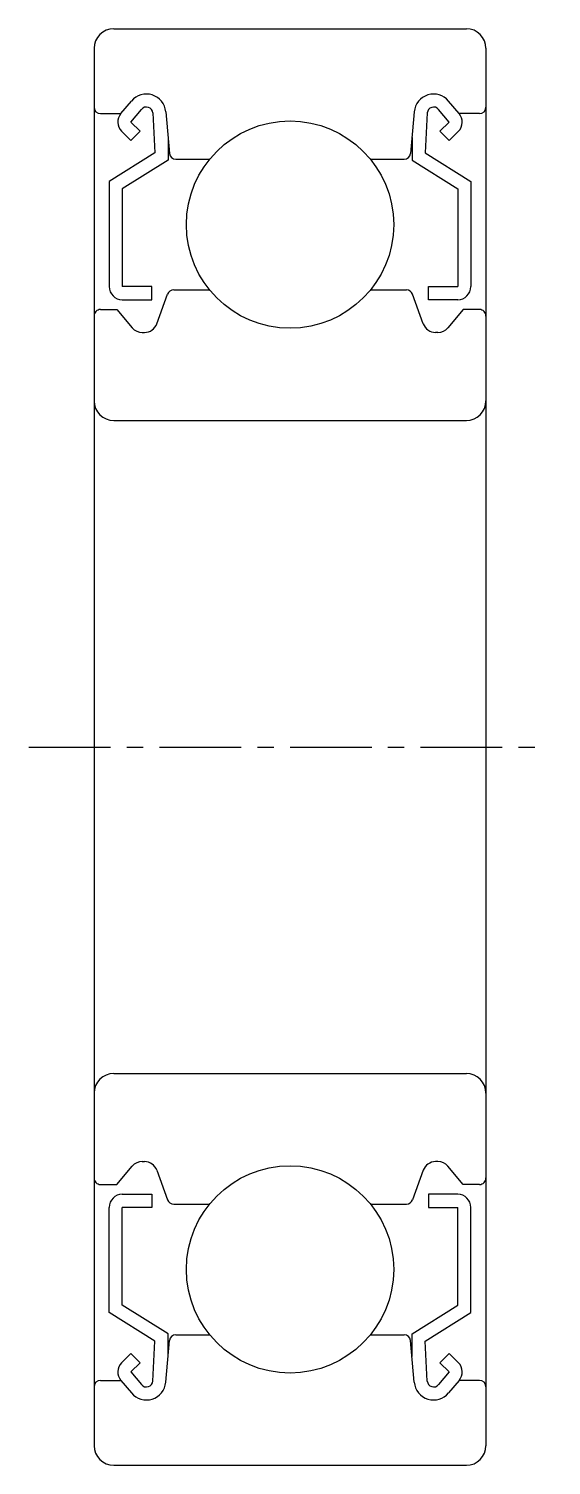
# Model space of a CAD drawing. Extents: x 79.4 to 152.3, y 97.6 to 155.6.
# Drawn here: x 144.34 to 152.34, y 133.58 to 155.58 of the extents above; entities outside this region: 2.
import ezdxf

# ---------------------------------------------------------------- set-up
doc = ezdxf.new("R2010")
doc.units = 0
doc.linetypes.add('CENTER', pattern=[2, 1.25, -0.25, 0.25, -0.25])
doc.layers.get('0').update_dxf_attribs({"linetype": 'CONTINUOUS'})
doc.layers.add('CENTER', color=1, linetype='CENTER')

msp = doc.modelspace()

# ---------------------------------------------------------------- linework, layer by layer
for p, q in [((145.642, 155.581), (151.042, 155.581)), ((145.342, 155.281), (145.342, 133.881)), ((151.342, 155.281), (151.342, 133.881)), ((145.752, 154.281), (145.914, 154.474)), ((150.932, 154.281), (150.77, 154.474)), ((145.442, 154.281), (145.752, 154.281)), ((145.905, 154.152), (146.068, 154.346)), ((146.241, 154.291), (146.274, 153.679)), ((146.44, 154.309), (146.495, 153.672)), ((150.244, 154.309), (150.189, 153.672)), ((150.443, 154.291), (150.41, 153.679)), ((150.779, 154.152), (150.616, 154.346)), ((151.242, 154.281), (150.932, 154.281)), ((145.905, 153.87), (145.764, 154.011)), ((146.047, 154.011), (145.905, 154.152)), ((145.905, 153.87), (146.047, 154.011)), ((150.637, 154.011), (150.779, 154.152)), ((150.779, 153.87), (150.637, 154.011)), ((150.779, 153.87), (150.92, 154.011)), ((146.474, 153.915), (146.474, 153.568)), ((150.21, 153.915), (150.21, 153.568)), ((146.274, 153.679), (145.574, 153.242)), ((146.474, 153.568), (145.774, 153.131)), ((146.595, 153.581), (147.109, 153.581)), ((149.575, 153.581), (150.089, 153.581)), ((150.21, 153.568), (150.91, 153.131)), ((150.41, 153.679), (151.11, 153.242)), ((145.574, 153.242), (145.574, 151.631)), ((145.774, 153.131), (145.774, 151.631)), ((150.91, 153.131), (150.91, 151.631)), ((151.11, 153.242), (151.11, 151.631)), ((146.224, 151.631), (145.774, 151.631)), ((146.224, 151.431), (146.224, 151.631)), ((146.561, 151.581), (147.109, 151.581)), ((149.575, 151.581), (150.123, 151.581)), ((150.46, 151.631), (150.91, 151.631)), ((150.46, 151.431), (150.46, 151.631)), ((145.774, 151.431), (146.224, 151.431)), ((146.303, 151.063), (146.467, 151.515)), ((150.381, 151.063), (150.217, 151.515)), ((150.91, 151.431), (150.46, 151.431)), ((145.442, 151.281), (145.692, 151.281)), ((145.692, 151.281), (145.926, 151.002)), ((150.992, 151.281), (150.758, 151.002)), ((151.242, 151.281), (150.992, 151.281)), ((146.079, 150.931), (146.115, 150.931)), ((150.605, 150.931), (150.569, 150.931)), ((145.642, 149.581), (151.042, 149.581)), ((145.642, 139.581), (151.042, 139.581)), ((145.692, 137.881), (145.926, 138.16)), ((146.079, 138.231), (146.115, 138.231)), ((150.605, 138.231), (150.569, 138.231)), ((150.992, 137.881), (150.758, 138.16)), ((146.303, 138.099), (146.467, 137.647)), ((150.381, 138.099), (150.217, 137.647)), ((145.442, 137.881), (145.692, 137.881)), ((145.774, 137.731), (146.224, 137.731)), ((146.224, 137.731), (146.224, 137.531)), ((150.91, 137.731), (150.46, 137.731)), ((150.46, 137.731), (150.46, 137.531)), ((151.242, 137.881), (150.992, 137.881)), ((145.574, 135.92), (145.574, 137.531)), ((145.774, 136.031), (145.774, 137.531)), ((146.224, 137.531), (145.774, 137.531)), ((146.561, 137.581), (147.109, 137.581)), ((149.575, 137.581), (150.123, 137.581)), ((150.46, 137.531), (150.91, 137.531)), ((150.91, 136.031), (150.91, 137.531)), ((151.11, 135.92), (151.11, 137.531)), ((146.474, 135.594), (145.774, 136.031)), ((150.21, 135.594), (150.91, 136.031)), ((146.274, 135.483), (145.574, 135.92)), ((146.124, 135.813), (146.124, 135.813)), ((150.41, 135.483), (151.11, 135.92)), ((146.299, 135.703), (146.299, 135.703)), ((146.474, 135.247), (146.474, 135.594)), ((146.595, 135.581), (147.109, 135.581)), ((149.575, 135.581), (150.089, 135.581)), ((150.21, 135.247), (150.21, 135.594)), ((146.241, 134.871), (146.274, 135.483)), ((146.44, 134.853), (146.495, 135.49)), ((150.244, 134.853), (150.189, 135.49)), ((150.443, 134.871), (150.41, 135.483)), ((145.905, 135.292), (145.764, 135.151)), ((145.905, 135.292), (146.047, 135.151)), ((146.047, 135.151), (145.905, 135.01)), ((150.779, 135.292), (150.637, 135.151)), ((150.637, 135.151), (150.779, 135.01)), ((150.779, 135.292), (150.92, 135.151)), ((145.442, 134.881), (145.752, 134.881)), ((145.752, 134.881), (145.914, 134.688)), ((145.905, 135.01), (146.068, 134.816)), ((150.779, 135.01), (150.616, 134.816)), ((150.932, 134.881), (150.77, 134.688)), ((151.242, 134.881), (150.932, 134.881)), ((145.642, 133.581), (151.042, 133.581))]:
    msp.add_line(p, q)
for centre in [(148.342, 152.581), (148.342, 136.581)]:
    msp.add_circle(centre, 1.587)
for centre, radius, start, end in [((145.642, 155.281), 0.3, 90, 180), ((151.042, 155.281), 0.3, 0, 90), ((146.143, 154.283), 0.298, 5.0005, 140.1714), ((150.541, 154.283), 0.298, 39.8286, 174.9997), ((145.442, 154.381), 0.1, 180.0001, 270), ((145.905, 154.152), 0.2, 139.8648, 225.0001), ((146.143, 154.283), 0.0983, 4.6646, 139.9739), ((150.541, 154.283), 0.0983, 40.0264, 175.3357), ((150.779, 154.152), 0.2, 314.9967, 40.1352), ((151.242, 154.381), 0.1, 269.9995, 359.9913), ((146.595, 153.681), 0.1, 185.1444, 270), ((150.089, 153.681), 0.1, 269.9995, 354.8557), ((145.774, 151.631), 0.2, 180.0001, 270), ((146.561, 151.481), 0.1, 89.9995, 160.1157), ((150.123, 151.481), 0.1, 19.8845, 90.0002), ((150.91, 151.631), 0.2, 269.9998, 359.9956), ((145.442, 151.181), 0.1, 89.9995, 180.0001), ((151.242, 151.181), 0.1, 359.9913, 90.0002), ((146.079, 151.131), 0.2, 220.1384, 270), ((146.115, 151.131), 0.2, 270, 340.1117), ((150.569, 151.131), 0.2, 199.8883, 269.9998), ((150.605, 151.131), 0.2, 269.9998, 319.8615), ((145.642, 149.881), 0.3, 180, 270), ((151.042, 149.881), 0.3, 270, 360), ((145.642, 139.281), 0.3, 90, 180), ((151.042, 139.281), 0.3, 0, 90), ((146.079, 138.031), 0.2, 90, 139.8616), ((146.115, 138.031), 0.2, 19.8883, 90), ((150.569, 138.031), 0.2, 90.0002, 160.1117), ((150.605, 138.031), 0.2, 40.1385, 90.0002), ((145.442, 137.981), 0.1, 179.9999, 270.0005), ((151.242, 137.981), 0.1, 269.9998, 0.0087), ((145.774, 137.531), 0.2, 90, 179.9999), ((150.91, 137.531), 0.2, 0.0044, 90.0002), ((146.561, 137.681), 0.1, 199.8843, 270.0005), ((150.123, 137.681), 0.1, 269.9998, 340.1155), ((146.595, 135.481), 0.1, 90, 174.8556), ((150.089, 135.481), 0.1, 5.1443, 90.0005), ((145.905, 135.01), 0.2, 134.9999, 220.1352), ((150.779, 135.01), 0.2, 319.8648, 45.0033), ((145.442, 134.781), 0.1, 90, 179.9999), ((146.143, 134.879), 0.0983, 220.0261, 355.3354), ((150.541, 134.879), 0.0983, 184.6643, 319.9736), ((151.242, 134.781), 0.1, 0.0087, 90.0005), ((146.143, 134.879), 0.298, 219.8286, 354.9995), ((150.541, 134.879), 0.298, 185.0003, 320.1714), ((145.642, 133.881), 0.3, 180, 270), ((151.042, 133.881), 0.3, 270, 0)]:
    msp.add_arc(centre, radius, start, end)
at = {"layer": 'CENTER', "color": 1, "linetype": 'CENTER'}
msp.add_line((144.342, 144.581), (152.342, 144.581), dxfattribs=at)

# ---------------------------------------------------------------- texts
for p in [(79.217, 105.092), (79.217, 97.592)]:
    msp.add_text('C6900ZZ', height=2).set_placement(p)

doc.saveas('drawing.dxf')
